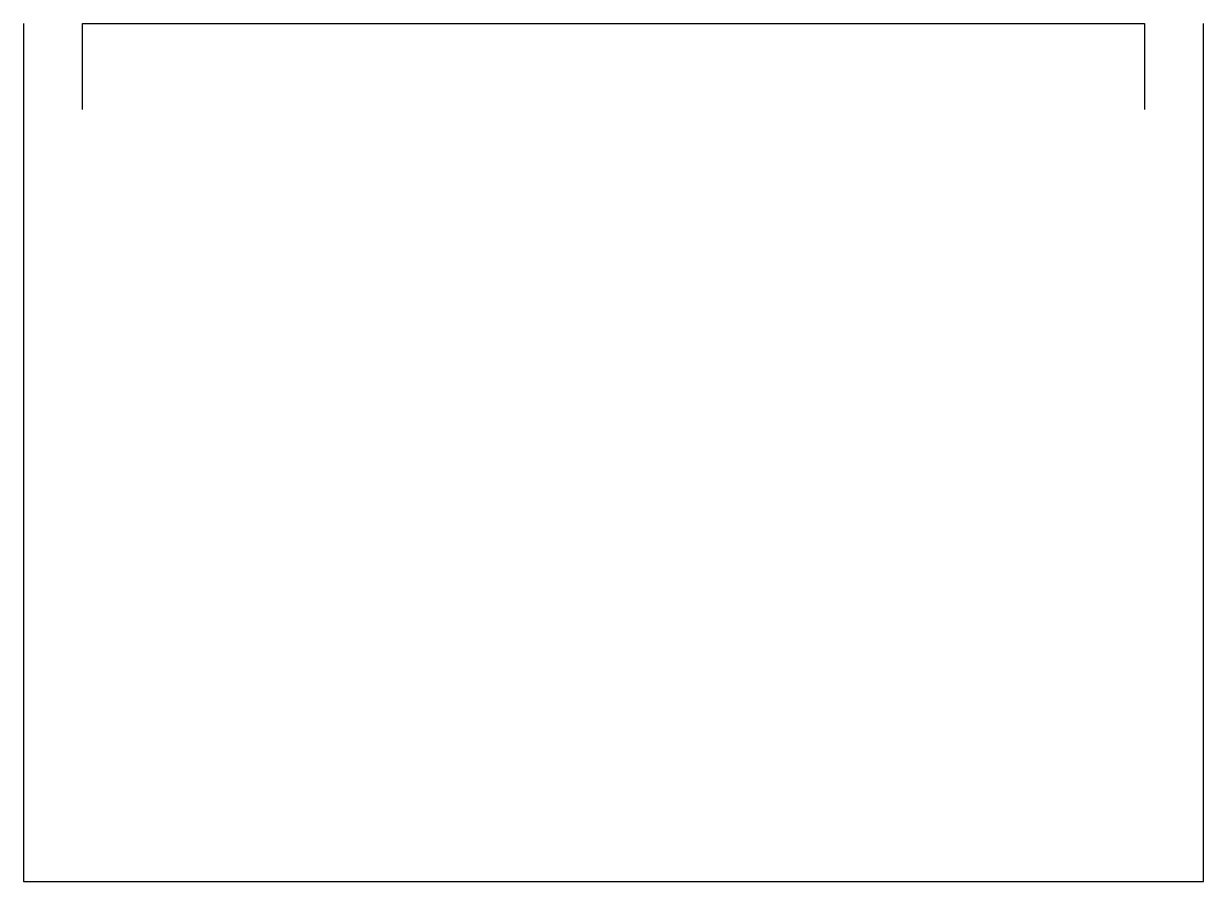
# Model space of a CAD drawing. Extents: x 2.8 to 31.9, y -2.8 to 18.4.
import ezdxf

# ---------------------------------------------------------------- set-up
doc = ezdxf.new("R2010")
doc.units = 0
doc.layers.add('DEFAULT_255_2_778', color=255, linetype='CONTINUOUS')

msp = doc.modelspace()

# ---------------------------------------------------------------- linework, layer by layer
at = {"layer": 'DEFAULT_255_2_778'}
for p, q in [((2.778, 18.389), (2.778, -2.778)), ((4.233, 16.272), (4.233, 18.389)), ((4.233, 18.389), (30.427, 18.389)), ((30.427, 18.389), (30.427, 16.272)), ((31.882, -2.778), (31.882, 18.389)), ((2.778, -2.778), (31.882, -2.778))]:
    msp.add_line(p, q, dxfattribs=at)

doc.saveas('drawing.dxf')
